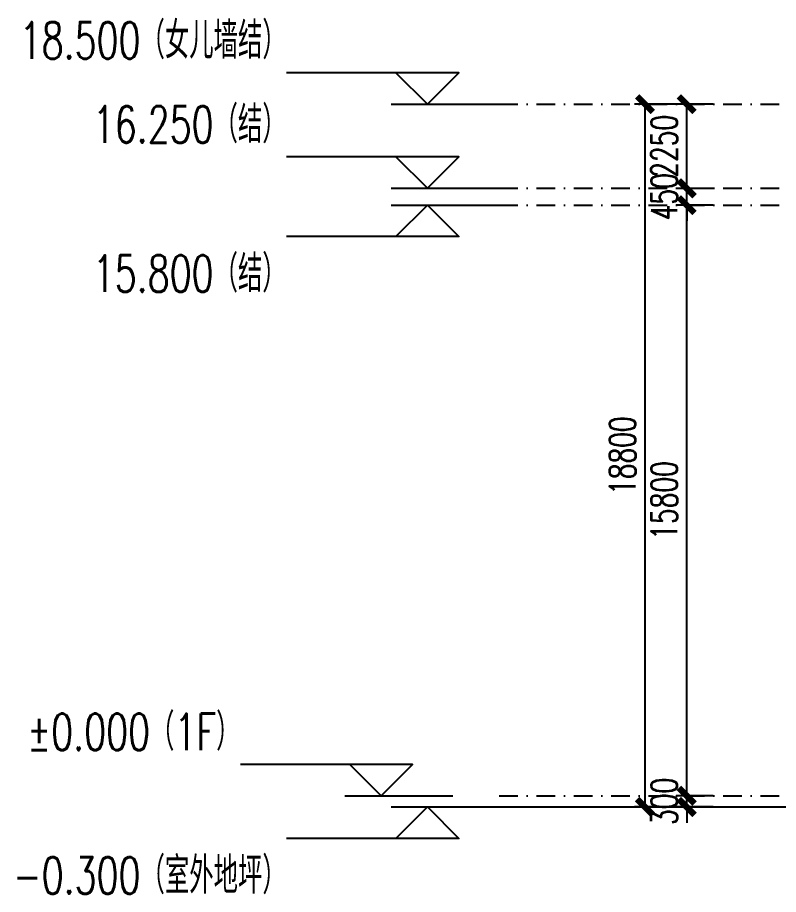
# Model space of a CAD drawing. Extents: x -2072575 to 87763, y -155913 to 742026.
# Drawn here: x -347101 to -326735, y 552207 to 575666 of the extents above; entities that cross this region are included whole.
import ezdxf
from ezdxf.enums import TextEntityAlignment as Align

# ---------------------------------------------------------------- set-up
doc = ezdxf.new("R2010")
doc.units = 0
doc.header["$LTSCALE"] = 1000
doc.linetypes.add('DASHDOT', pattern=[1, 0.5, -0.25, 0, -0.25])
doc.linetypes.add('DOT', pattern=[0.25, 0, -0.25])
doc.layers.get('Defpoints').update_dxf_attribs({"color": 210})
for name, color, linetype in [('3符号', 3, 'Continuous'), ('AS-WALL', 40, 'Continuous'), ('DIM', 173, 'Continuous'), ('DOT', 8, 'DOT')]:
    doc.layers.add(name, color=color, linetype=linetype)
doc.styles.add('DHTEXT-1', font='romans.shx', dxfattribs={"width": 0.7, "bigfont": 'chinese.shx'})
doc.styles.add('卓越符号', font='ROMANS.shx', dxfattribs={"width": 0.7, "bigfont": 'CHINESE.shx'})
doc.dimstyles.new('ZN280', dxfattribs={"dimscale": 280, "dimtxt": 2.5, "dimasz": 1.5, "dimexe": 1, "dimexo": 2, "dimgap": 0.9, "dimtad": 1, "dimdec": 0, "dimdsep": 46, "dimtxsty": 'DHTEXT-1', "dimblk": 'ARCHTICK', "dimcen": 2.5, "dimclrd": 173, "dimclre": 173, "dimclrt": 7, "dimazin": 2, "dimtfac": 1, "dimtdec": 0, "dimtix": 1, "dimtmove": 2, "dimatfit": 3, "dimfxl": 0, "dimarcsym": 0})

# ---------------------------------------------------------------- blocks, each defined once
blk = doc.blocks.new('_ArchTick')
at = {"color": 0, "linetype": 'ByBlock', "const_width": 0.4}
blk.add_lwpolyline([(-0.5, -0.5), (0.5, 0.5)], dxfattribs=at)
blk = doc.blocks.new('*D171')
at = {"layer": 'Defpoints', "color": 0, "ltscale": 2800, "transparency": 16777216}
for p in [(-396258, 665806), (-393872, 665806), (-393872, 647006)]:
    blk.add_point(p, dxfattribs=at)
at = {"layer": 'DIM', "color": 173, "linetype": 'ByBlock', "lineweight": -2, "ltscale": 2800, "transparency": 16777216}
for p, q in [((-394432, 665806), (-396538, 665806)), ((-396258, 647006), (-396258, 665806)), ((-394432, 647006), (-396538, 647006))]:
    blk.add_line(p, q, dxfattribs=at)
at = {"layer": 'DIM', "color": 173, "lineweight": -2, "ltscale": 2800, "transparency": 16777216, "xscale": 420, "yscale": 420, "zscale": 420}
for p, rotation in [((-396258, 665806), 90), ((-396258, 647006), 270)]:
    blk.add_blockref('_ArchTick', p, dxfattribs=dict(at, rotation=rotation))
at = {"layer": 'DIM', "color": 7, "ltscale": 2800, "transparency": 16777216, "insert": (-396860, 656406), "char_height": 700, "attachment_point": 5, "rotation": 90, "style": 'DHTEXT-1'}
blk.add_mtext('18800', dxfattribs=at)
blk = doc.blocks.new('*D172')
at = {"layer": 'Defpoints', "color": 0, "ltscale": 2800, "transparency": 16777216}
for p in [(-395143, 647306), (-393872, 647306), (-393872, 647006)]:
    blk.add_point(p, dxfattribs=at)
at = {"layer": 'DIM', "color": 173, "linetype": 'ByBlock', "lineweight": -2, "ltscale": 2800, "transparency": 16777216}
for p, q in [((-395143, 647306), (-395143, 647726)), ((-394432, 647306), (-395423, 647306)), ((-395143, 647006), (-395143, 647306)), ((-394432, 647006), (-395423, 647006)), ((-395143, 647006), (-395143, 646586))]:
    blk.add_line(p, q, dxfattribs=at)
at = {"layer": 'DIM', "color": 173, "lineweight": -2, "ltscale": 2800, "transparency": 16777216, "xscale": 420, "yscale": 420, "zscale": 420}
for p, rotation in [((-395143, 647306), 270), ((-395143, 647006), 90)]:
    blk.add_blockref('_ArchTick', p, dxfattribs=dict(at, rotation=rotation))
at = {"layer": 'DIM', "color": 7, "ltscale": 2800, "transparency": 16777216, "insert": (-395745, 647156), "char_height": 700, "attachment_point": 5, "rotation": 90, "style": 'DHTEXT-1'}
blk.add_mtext('300', dxfattribs=at)
blk = doc.blocks.new('*D173')
at = {"layer": 'Defpoints', "color": 0, "ltscale": 2800, "transparency": 16777216}
for p in [(-395143, 663106), (-393872, 663106), (-393872, 647306)]:
    blk.add_point(p, dxfattribs=at)
at = {"layer": 'DIM', "color": 173, "linetype": 'ByBlock', "lineweight": -2, "ltscale": 2800, "transparency": 16777216}
for p, q in [((-394432, 663106), (-395423, 663106)), ((-395143, 647306), (-395143, 663106)), ((-394432, 647306), (-395423, 647306))]:
    blk.add_line(p, q, dxfattribs=at)
at = {"layer": 'DIM', "color": 173, "lineweight": -2, "ltscale": 2800, "transparency": 16777216, "xscale": 420, "yscale": 420, "zscale": 420}
for p, rotation in [((-395143, 663106), 90), ((-395143, 647306), 270)]:
    blk.add_blockref('_ArchTick', p, dxfattribs=dict(at, rotation=rotation))
at = {"layer": 'DIM', "color": 7, "ltscale": 2800, "transparency": 16777216, "insert": (-395745, 655206), "char_height": 700, "attachment_point": 5, "rotation": 90, "style": 'DHTEXT-1'}
blk.add_mtext('15800', dxfattribs=at)
blk = doc.blocks.new('*D174')
at = {"layer": 'Defpoints', "color": 0, "ltscale": 2800, "transparency": 16777216}
for p in [(-395143, 663556), (-393872, 663556), (-393872, 663106)]:
    blk.add_point(p, dxfattribs=at)
at = {"layer": 'DIM', "color": 173, "linetype": 'ByBlock', "lineweight": -2, "ltscale": 2800, "transparency": 16777216}
for p, q in [((-395143, 663556), (-395143, 663976)), ((-394432, 663556), (-395423, 663556)), ((-395143, 663106), (-395143, 663556)), ((-394432, 663106), (-395423, 663106)), ((-395143, 663106), (-395143, 662686))]:
    blk.add_line(p, q, dxfattribs=at)
at = {"layer": 'DIM', "color": 173, "lineweight": -2, "ltscale": 2800, "transparency": 16777216, "xscale": 420, "yscale": 420, "zscale": 420}
for p, rotation in [((-395143, 663556), 270), ((-395143, 663106), 90)]:
    blk.add_blockref('_ArchTick', p, dxfattribs=dict(at, rotation=rotation))
at = {"layer": 'DIM', "color": 7, "ltscale": 2800, "transparency": 16777216, "insert": (-395745, 663331), "char_height": 700, "attachment_point": 5, "rotation": 90, "style": 'DHTEXT-1'}
blk.add_mtext('450', dxfattribs=at)
blk = doc.blocks.new('*D175')
at = {"layer": 'Defpoints', "color": 0, "ltscale": 2800, "transparency": 16777216}
for p in [(-395143, 665806), (-393872, 665806), (-393872, 663556)]:
    blk.add_point(p, dxfattribs=at)
at = {"layer": 'DIM', "color": 173, "linetype": 'ByBlock', "lineweight": -2, "ltscale": 2800, "transparency": 16777216}
for p, q in [((-394432, 665806), (-395423, 665806)), ((-395143, 663556), (-395143, 665806)), ((-394432, 663556), (-395423, 663556))]:
    blk.add_line(p, q, dxfattribs=at)
at = {"layer": 'DIM', "color": 173, "lineweight": -2, "ltscale": 2800, "transparency": 16777216, "xscale": 420, "yscale": 420, "zscale": 420}
for p, rotation in [((-395143, 665806), 90), ((-395143, 663556), 270)]:
    blk.add_blockref('_ArchTick', p, dxfattribs=dict(at, rotation=rotation))
at = {"layer": 'DIM', "color": 7, "ltscale": 2800, "transparency": 16777216, "insert": (-395745, 664681), "char_height": 700, "attachment_point": 5, "rotation": 90, "style": 'DHTEXT-1'}
blk.add_mtext('2250', dxfattribs=at)
blk = doc.blocks.new('*U226')
at = {"ltscale": 10}
blk.add_line((3.475, 0), (-6.849, 0), dxfattribs=at)
blk.add_lwpolyline([(3, 3), (0, 0), (-3, 3), (13.45, 3)])
at = {"color": 0, "style": '卓越符号', "width": 0.7, "flags": 8}
blk.add_attdef('±0.000', text='', height=3.5, dxfattribs=at).set_placement((13.45, 4.35), align=Align.RIGHT)
blk = doc.blocks.new('*U227')
at = {"ltscale": 10}
blk.add_line((3.475, 0), (-6.849, 0), dxfattribs=at)
blk.add_lwpolyline([(3, -3), (0, 0), (-3, -3), (13.45, -3)])
at = {"color": 0, "style": '卓越符号', "width": 0.7, "flags": 8}
blk.add_attdef('±0.000', text='', height=3.5, dxfattribs=at).set_placement((13.45, -7.85), align=Align.RIGHT)
blk = doc.blocks.new('20250821134329')
at = {"layer": 'DOT', "linetype": 'DASHDOT'}
for p, q in [((-9023.9, 18500), (80823.9, 18500)), ((-9023.9, 16250), (80823.9, 16250)), ((-9023.9, 15800), (80823.9, 15800)), ((-9023.9, 0), (80823.9, 0))]:
    blk.add_line(p, q, dxfattribs=at)
at = {"layer": '3符号', "color": 7}
ref = blk.add_blockref('*U226', (-10941.7, 18500), dxfattribs=dict(at, xscale=-280, yscale=280, zscale=280))
ref.add_attrib('±0.000', '18.500（女儿墙结）', dxfattribs={"layer": '0', "color": 0, "height": 980, "style": '卓越符号', "width": 0.7}).set_placement((-14707.7, 19718), align=Align.RIGHT)
ref = blk.add_blockref('*U226', (-10941.7, 16250), dxfattribs=dict(at, xscale=-280, yscale=280, zscale=280))
ref.add_attrib('±0.000', '16.250（结）', dxfattribs={"layer": '0', "color": 0, "height": 980, "style": '卓越符号', "width": 0.7}).set_placement((-14707.7, 17468), align=Align.RIGHT)
ref = blk.add_blockref('*U227', (-10941.7, 15800), dxfattribs=dict(at, xscale=-280, yscale=280, zscale=280))
ref.add_attrib('±0.000', '15.800（结）', dxfattribs={"layer": '0', "color": 0, "height": 980, "style": '卓越符号', "width": 0.7}).set_placement((-14707.7, 13478.2), align=Align.RIGHT)
ref = blk.add_blockref('*U226', (-12177.8, 0), dxfattribs=dict(at, xscale=-280, yscale=280, zscale=280))
ref.add_attrib('±0.000', '±0.000（1F）', dxfattribs={"layer": '0', "color": 0, "height": 980, "style": '卓越符号', "width": 0.7}).set_placement((-15943.8, 1218), align=Align.RIGHT)
ref = blk.add_blockref('*U227', (-10941.7, -300), dxfattribs=dict(at, xscale=-280, yscale=280, zscale=280))
ref.add_attrib('±0.000', '-0.300（室外地坪）', dxfattribs={"layer": '0', "color": 0, "height": 980, "style": '卓越符号', "width": 0.7}).set_placement((-14707.7, -2621.8), align=Align.RIGHT)
at = {"layer": 'DIM', "ltscale": 2800}
for p1, p2, distance, picture, middle in [((-2730, -300), (-2730, 18500), 2386.4, '*D171', (-5718.4, 9100)), ((-2730, 16250), (-2730, 18500), 1271.4, '*D175', (-4603.4, 17375)), ((-2730, 15800), (-2730, 16250), 1271.4, '*D174', (-4603.4, 16025)), ((-2730, 0), (-2730, 15800), 1271.4, '*D173', (-4603.4, 7900)), ((-2730, -300), (-2730, 0), 1271.4, '*D172', (-4603.4, -150))]:
    dim = blk.add_aligned_dim(p1=p1, p2=p2, distance=distance, dimstyle='ZN280', dxfattribs=at)
    dim.commit()
    dim.dimension.update_dxf_attribs({"geometry": picture, "text_midpoint": middle, "insert": (391141.7, -647306.5)})

msp = doc.modelspace()

# ---------------------------------------------------------------- linework, layer by layer
at = {"layer": 'AS-WALL'}
msp.add_line((-334214.3, 554547.6), (-245516.5, 554547.6), dxfattribs=at)

# ---------------------------------------------------------------- block references
at = {"layer": 'DIM', "ltscale": 10}
msp.add_blockref('20250821134329', (-325190.4, 554847.6), dxfattribs=at)

doc.saveas('drawing.dxf')
